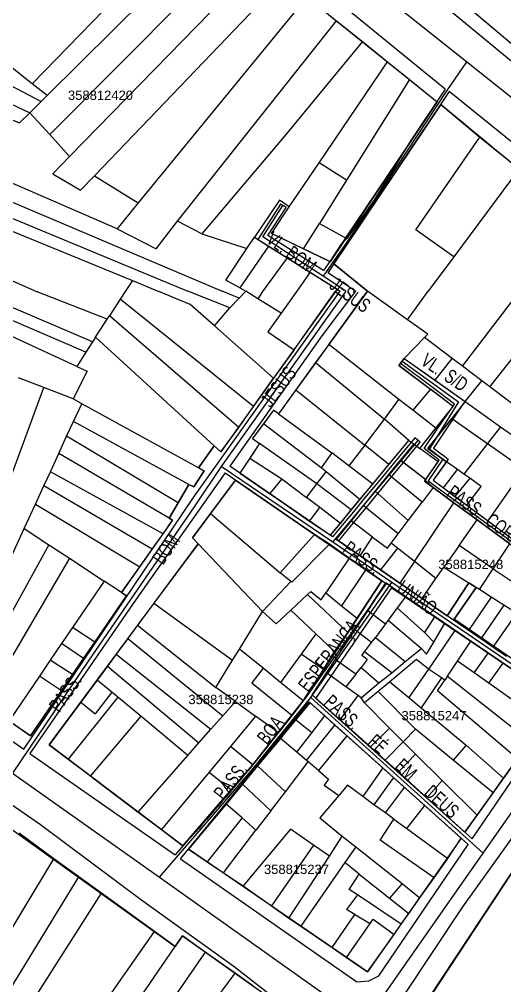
# Model space of a CAD drawing. Extents: x 201512 to 203323, y 4836571 to 4838029.
# Drawn here: x 201897.6 to 202002, y 4837444.5 to 4837652.4 of the extents above; entities that cross this region are included whole.
import ezdxf

# ---------------------------------------------------------------- set-up
doc = ezdxf.new("R2010")
doc.units = 0
doc.header["$LTSCALE"] = 1.5
doc.header["$MEASUREMENT"] = 0
for name, color, linetype in [('CD-MALHA-LOTES', 40, 'CONTINUOUS'), ('CD_TXT_QUADRA', 7, 'CONTINUOUS'), ('RU-QUADRAS', 6, 'CONTINUOUS'), ('SV-EIXO-RUA-N-PAV', 6, 'CONTINUOUS'), ('SV-EIXO-RUA-PAV', 20, 'CONTINUOUS'), ('SV-RUA-NAO-PAV-S-GUIA-C-GUIA', 7, 'CONTINUOUS'), ('SV-RUA-PAVIM-S-GUIA-C-GUIA', 7, 'CONTINUOUS'), ('SV-TXT-RUA-N-PAV-S-GUIA-C-GUIA', 7, 'CONTINUOUS'), ('SV-TXT-RUA-PAV-S-GUIA-C-GUIA', 7, 'CONTINUOUS')]:
    doc.layers.add(name, color=color, linetype=linetype)
doc.styles.add('ARIAL', font='arial.ttf')
doc.styles.add('MONOTXT', font='arial.ttf', dxfattribs={"height": 0.2})

msp = doc.modelspace()

# ---------------------------------------------------------------- linework, layer by layer
at = {"layer": 'CD-MALHA-LOTES', "linetype": 'Continuous'}
for p, q in [((201969.21, 4837676.15), (202025.58, 4837628.56)), ((201940.92, 4837673.02), (201903.63, 4837636.03)), ((201904.2, 4837627.64), (201945.12, 4837668.79)), ((201949.63, 4837665.16), (201908.47, 4837622.94)), ((201913.78, 4837618.74), (201954.49, 4837661.26)), ((201918.53, 4837657.22), (201900.44, 4837638.55)), ((201959.49, 4837657.23), (201923.23, 4837612.92)), ((201959.49, 4837657.23), (201965.84, 4837652.12)), ((201865.31, 4837654.12), (201902.34, 4837634.75)), ((201931.65, 4837609.01), (201965.84, 4837652.12)), ((201965.84, 4837652.12), (201971.42, 4837647.63)), ((201863.88, 4837649.26), (201899.89, 4837632.32)), ((201971.42, 4837647.63), (201954.66, 4837627.3)), ((201971.42, 4837647.63), (201976.81, 4837643.29)), ((201862.46, 4837644.71), (201897.69, 4837630.14)), ((201900.44, 4837638.55), (201891.45, 4837645.65)), ((201962.13, 4837621.57), (201976.81, 4837643.29)), ((201976.81, 4837643.29), (201981.56, 4837639.48)), ((201903.63, 4837636.03), (201900.44, 4837638.55)), ((201981.56, 4837639.48), (201967.99, 4837617.81)), ((201981.56, 4837639.48), (201987.48, 4837634.71)), ((201903.63, 4837636.03), (201902.34, 4837634.75)), ((201902.34, 4837634.75), (201899.89, 4837632.32)), ((201987.48, 4837634.71), (201967.79, 4837605.44)), ((201974.39, 4837613.43), (201988.27, 4837634.1)), ((201988.27, 4837634.1), (201996.69, 4837627.11)), ((201897.69, 4837630.14), (201899.89, 4837632.32)), ((201899.89, 4837632.32), (201904.2, 4837627.64)), ((201857.83, 4837629.41), (201941.24, 4837593.93)), ((201908.47, 4837622.94), (201904.2, 4837627.64)), ((201954.66, 4837627.3), (201936.86, 4837606.27)), ((201856.85, 4837625.97), (201933.85, 4837593.93)), ((201982.92, 4837607.15), (201996.69, 4837627.11)), ((201996.69, 4837627.11), (201997.06, 4837626.8)), ((201997.06, 4837626.8), (202005.12, 4837620.28)), ((201918.66, 4837607.33), (201883.31, 4837622.73)), ((201908.47, 4837622.94), (201904.82, 4837619.19)), ((201955.67, 4837612.06), (201962.13, 4837621.57)), ((201967.99, 4837617.81), (201962.13, 4837621.57)), ((201904.82, 4837619.19), (201910.82, 4837615.65)), ((202005.12, 4837620.28), (201991.05, 4837601.32)), ((201910.82, 4837615.65), (201913.78, 4837618.74)), ((201913.78, 4837618.74), (201923.23, 4837612.92)), ((201967.99, 4837617.81), (201962.18, 4837608.52)), ((201854.38, 4837614.68), (201901.46, 4837593.84)), ((201923.23, 4837612.92), (201918.66, 4837607.33)), ((201953.61, 4837613.56), (201948.19, 4837605.55)), ((201955.67, 4837612.06), (201953.61, 4837613.56)), ((201965.29, 4837599.85), (201974.39, 4837613.43)), ((201885.01, 4837611.38), (201921.95, 4837596.23)), ((201951.85, 4837606.36), (201955.67, 4837612.06)), ((201927.05, 4837603.06), (201931.65, 4837609.01)), ((201936.86, 4837606.27), (201931.65, 4837609.01)), ((201958.76, 4837603.05), (201962.18, 4837608.52)), ((201962.18, 4837608.52), (201967.79, 4837605.44)), ((201918.66, 4837607.33), (201927.05, 4837603.06)), ((201958.76, 4837603.05), (201951.85, 4837606.36)), ((201991.05, 4837601.32), (201982.92, 4837607.15)), ((201936.86, 4837606.27), (201946.56, 4837603.1)), ((201946.56, 4837603.1), (201948.19, 4837605.55)), ((201948.19, 4837605.55), (201951.24, 4837603.64)), ((201967.79, 4837605.44), (201964.51, 4837600.27)), ((201942.08, 4837596.35), (201946.56, 4837603.1)), ((201951.24, 4837603.64), (201945.06, 4837594.63)), ((201951.24, 4837603.64), (201955.21, 4837601.15)), ((201963.86, 4837600.61), (201958.76, 4837603.05)), ((201955.21, 4837601.15), (201949.97, 4837593.88)), ((201955.21, 4837601.15), (201960.19, 4837598.04)), ((201964.51, 4837600.27), (201963.86, 4837600.61)), ((201991.05, 4837601.32), (201985.56, 4837593.92)), ((201960.19, 4837598.04), (201957.31, 4837593.92)), ((201960.19, 4837598.04), (201966, 4837594.4)), ((201972.51, 4837593.97), (201965.29, 4837599.85)), ((201921.95, 4837596.23), (201920.43, 4837593.88)), ((201921.95, 4837596.23), (201927.67, 4837593.88)), ((201945.06, 4837594.63), (201942.08, 4837596.35)), ((201910.03, 4837577.76), (201874.93, 4837593.92)), ((201911.92, 4837580.84), (201881.61, 4837593.89)), ((201913.38, 4837583.08), (201887.9, 4837593.89)), ((201920.43, 4837593.88), (201919.31, 4837592.21)), ((201934.38, 4837591.1), (201927.67, 4837593.88)), ((201942.95, 4837590.39), (201933.85, 4837593.93)), ((201944.92, 4837592.44), (201941.24, 4837593.93)), ((201946.35, 4837593.92), (201944.92, 4837592.44)), ((201945.06, 4837594.63), (201946.35, 4837593.92)), ((201948.91, 4837592.33), (201946.35, 4837593.92)), ((201949.97, 4837593.88), (201948.91, 4837592.33)), ((201957.31, 4837593.92), (201953.98, 4837589.24)), ((201956.73, 4837581.33), (201965.67, 4837593.93)), ((201964.18, 4837582.45), (201972.51, 4837593.97)), ((201966, 4837594.4), (201965.67, 4837593.93)), ((201981.14, 4837587.79), (201972.51, 4837593.97)), ((201981.14, 4837587.79), (201985.56, 4837593.92)), ((201992.97, 4837577.78), (202005.29, 4837593.92)), ((201998.84, 4837573.36), (202015.11, 4837593.97)), ((201916.53, 4837587.89), (201901.46, 4837593.84)), ((201919.31, 4837592.21), (201917.03, 4837588.64)), ((201948.02, 4837569.14), (201919.31, 4837592.21)), ((201944.92, 4837592.44), (201942.95, 4837590.39)), ((201953.98, 4837589.24), (201948.91, 4837592.33)), ((201939.64, 4837586.47), (201934.38, 4837591.1)), ((201939.64, 4837586.47), (201942.95, 4837590.39)), ((201914.02, 4837584.05), (201916.53, 4837587.89)), ((201916.53, 4837587.89), (201917.03, 4837588.64)), ((201944.84, 4837564.61), (201917.03, 4837588.64)), ((201953.98, 4837589.24), (201951.1, 4837585.19)), ((201985.49, 4837584.68), (201981.14, 4837587.79)), ((201952.33, 4837575.26), (201939.64, 4837586.47)), ((201914.02, 4837584.05), (201913.38, 4837583.08)), ((201914.02, 4837584.05), (201939.53, 4837560.66)), ((201951.1, 4837585.19), (201956.73, 4837581.33)), ((201984.78, 4837583.96), (201980.39, 4837579.49)), ((201985.49, 4837584.68), (201984.78, 4837583.96)), ((201990.73, 4837579.47), (201984.78, 4837583.96)), ((201913.38, 4837583.08), (201911.92, 4837580.84)), ((201964.18, 4837582.45), (201961.37, 4837578.6)), ((201979.29, 4837570.62), (201964.18, 4837582.45)), ((201911.92, 4837580.84), (201910.03, 4837577.76)), ((201956.73, 4837581.33), (201952.33, 4837575.26)), ((201980.39, 4837579.49), (201979.28, 4837577.97)), ((201980.39, 4837579.49), (201987.04, 4837574.78)), ((201987.04, 4837574.78), (201990.73, 4837579.47)), ((201992.97, 4837577.78), (201990.73, 4837579.47)), ((201910.03, 4837577.76), (201912.24, 4837576.74)), ((201961.37, 4837578.6), (201957.12, 4837572.73)), ((201961.37, 4837578.6), (201976.18, 4837566.39)), ((201979.28, 4837577.97), (201986.05, 4837572.83)), ((201997.13, 4837574.65), (201992.97, 4837577.78)), ((201902.92, 4837573.21), (201897.45, 4837575.33)), ((201912.24, 4837576.74), (201909.23, 4837570.77)), ((201948.02, 4837569.14), (201952.33, 4837575.26)), ((201880.45, 4837512.26), (201902.92, 4837573.21)), ((201909.23, 4837570.77), (201902.92, 4837573.21)), ((201987.04, 4837574.78), (201993.5, 4837570.2)), ((201993.5, 4837570.2), (201997.13, 4837574.65)), ((201998.84, 4837573.36), (201997.13, 4837574.65)), ((202006.68, 4837567.44), (201998.84, 4837573.36)), ((201957.12, 4837572.73), (201953.41, 4837567.56)), ((201957.12, 4837572.73), (201971.92, 4837560.85)), ((201986.05, 4837572.83), (201982.24, 4837568.34)), ((201990.93, 4837569.11), (201986.05, 4837572.83)), ((201911.06, 4837569.73), (201909.23, 4837570.77)), ((201909.27, 4837565.91), (201911.06, 4837569.73)), ((201936.15, 4837555.96), (201911.06, 4837569.73)), ((201944.84, 4837564.61), (201948.02, 4837569.14)), ((201976.18, 4837566.39), (201979.29, 4837570.62)), ((201982.24, 4837568.34), (201979.29, 4837570.62)), ((201987.2, 4837564.47), (201990.93, 4837569.11)), ((201993.5, 4837570.2), (201990.68, 4837566.57)), ((201993.5, 4837570.2), (202001.15, 4837564.78)), ((201952.31, 4837568.37), (201950.14, 4837565.42)), ((201953.41, 4837567.56), (201952.31, 4837568.37)), ((201953.41, 4837567.56), (201964.84, 4837559.13)), ((201987.2, 4837564.47), (201982.24, 4837568.34)), ((201907.8, 4837562.77), (201909.27, 4837565.91)), ((201934.11, 4837552.38), (201909.27, 4837565.91)), ((201950.14, 4837565.42), (201947.8, 4837562.23)), ((201962.57, 4837555.95), (201950.14, 4837565.42)), ((201971.92, 4837560.85), (201976.18, 4837566.39)), ((201981.43, 4837561.83), (201976.18, 4837566.39)), ((201985.5, 4837560.09), (201990.68, 4837566.57)), ((201990.68, 4837566.57), (201998.32, 4837561.18)), ((202001.15, 4837564.78), (201998.32, 4837561.18)), ((202001.15, 4837564.78), (202006.59, 4837560.93)), ((201906.15, 4837559.05), (201907.8, 4837562.77)), ((201931.81, 4837548.42), (201907.8, 4837562.77)), ((201940.95, 4837559.36), (201944.84, 4837564.61)), ((201983.77, 4837560.12), (201987.2, 4837564.47)), ((201936.15, 4837555.96), (201939.53, 4837560.66)), ((201939.53, 4837560.66), (201940.95, 4837559.36)), ((201949.33, 4837561.15), (201947.22, 4837558)), ((201947.8, 4837562.23), (201949.33, 4837561.15)), ((201961.65, 4837552.47), (201949.33, 4837561.15)), ((201971.92, 4837560.85), (201968.47, 4837556.38)), ((201977.13, 4837556.69), (201971.92, 4837560.85)), ((201977.13, 4837556.69), (201981.43, 4837561.83)), ((201982.46, 4837561.08), (201979.6, 4837557.64)), ((201981.43, 4837561.83), (201982.46, 4837561.08)), ((201982.46, 4837561.08), (201983.77, 4837560.12)), ((201998.32, 4837561.18), (201993.22, 4837554.61)), ((201998.32, 4837561.18), (202004.57, 4837556.79)), ((201904.34, 4837555.11), (201906.15, 4837559.05)), ((201929.9, 4837545.09), (201906.15, 4837559.05)), ((201964.84, 4837559.13), (201962.57, 4837555.95)), ((201968.47, 4837556.38), (201964.84, 4837559.13)), ((201987.7, 4837557.24), (201983.77, 4837560.12)), ((201989.48, 4837557.26), (201985.5, 4837560.09)), ((201947.22, 4837558), (201945.07, 4837554.8)), ((201947.22, 4837558), (201954.1, 4837553.57)), ((201973.67, 4837552.44), (201977.13, 4837556.69)), ((201979.6, 4837557.64), (201977.04, 4837554.48)), ((201979.6, 4837557.64), (201985.03, 4837553.45)), ((201985.03, 4837553.45), (201987.7, 4837557.24)), ((201989.48, 4837557.26), (201986.61, 4837553.26)), ((201991.87, 4837555.57), (201989.48, 4837557.26)), ((201902.94, 4837552.07), (201904.34, 4837555.11)), ((201928.57, 4837541.75), (201904.34, 4837555.11)), ((201935.14, 4837551.82), (201937.39, 4837555.27)), ((201937.39, 4837555.27), (201936.15, 4837555.96)), ((201945.07, 4837554.8), (201951.49, 4837550.38)), ((201961.65, 4837552.47), (201963.6, 4837555.08)), ((201963.6, 4837555.08), (201962.57, 4837555.95)), ((201970.84, 4837549.12), (201963.6, 4837555.08)), ((201973.67, 4837552.44), (201968.47, 4837556.38)), ((201977.04, 4837554.48), (201974.16, 4837550.93)), ((201984.25, 4837548.55), (201977.04, 4837554.48)), ((201988.85, 4837551.6), (201991.87, 4837555.57)), ((201993.22, 4837554.61), (201991.87, 4837555.57)), ((201994.52, 4837553.69), (201993.22, 4837554.61)), ((201931.81, 4837548.42), (201934.11, 4837552.38)), ((201934.11, 4837552.38), (201935.14, 4837551.82)), ((201944.13, 4837553.31), (201938.76, 4837546.09)), ((201961.12, 4837541.62), (201944.13, 4837553.31)), ((201954.1, 4837553.57), (201951.49, 4837550.38)), ((201954.1, 4837553.57), (201959.41, 4837549.56)), ((201959.41, 4837549.56), (201961.65, 4837552.47)), ((201969.03, 4837546.87), (201961.65, 4837552.47)), ((201970.84, 4837549.12), (201973.67, 4837552.44)), ((201984.77, 4837553.07), (201985.03, 4837553.45)), ((201986.62, 4837551.71), (201984.77, 4837553.07)), ((201986.61, 4837553.26), (201988.85, 4837551.6)), ((201994.52, 4837553.69), (201991.29, 4837549.8)), ((201996.99, 4837551.94), (201994.52, 4837553.69)), ((202004.95, 4837553.84), (201998.43, 4837544.52)), ((201901.13, 4837548.13), (201902.94, 4837552.07)), ((201926.24, 4837538.45), (201902.94, 4837552.07)), ((201951.49, 4837550.38), (201960.07, 4837544.48)), ((201974.16, 4837550.93), (201971.62, 4837547.8)), ((201981.27, 4837544.59), (201974.16, 4837550.93)), ((201986.62, 4837551.71), (201984.25, 4837548.55)), ((201991.12, 4837548.42), (201986.62, 4837551.71)), ((201988.85, 4837551.6), (201991.29, 4837549.8)), ((201993.86, 4837547.9), (201996.99, 4837551.94)), ((201929.9, 4837545.09), (201931.81, 4837548.42)), ((201962.25, 4837547.4), (201959.41, 4837549.56)), ((201969.03, 4837546.87), (201970.84, 4837549.12)), ((201981.27, 4837544.59), (201984.25, 4837548.55)), ((201982.63, 4837535.76), (201991.12, 4837548.42)), ((201996.07, 4837544.78), (201991.12, 4837548.42)), ((201991.29, 4837549.8), (201993.86, 4837547.9)), ((201898.72, 4837542.88), (201901.13, 4837548.13)), ((201901.13, 4837548.13), (201923.56, 4837534.65)), ((201938.76, 4837546.09), (201934.88, 4837540.87)), ((201938.76, 4837546.09), (201953.77, 4837533.33)), ((201960.07, 4837544.48), (201962.25, 4837547.4)), ((201966.71, 4837543.96), (201962.25, 4837547.4)), ((201966.71, 4837543.96), (201969.03, 4837546.87)), ((201971.62, 4837547.8), (201968.98, 4837544.54)), ((201979.14, 4837541.75), (201971.62, 4837547.8)), ((201993.86, 4837547.9), (201996.15, 4837546.2)), ((201996.15, 4837546.2), (201998.43, 4837544.52)), ((201928.57, 4837541.75), (201930.59, 4837544.65)), ((201930.59, 4837544.65), (201929.9, 4837545.09)), ((201960.07, 4837544.48), (201964.57, 4837541.44)), ((201968.98, 4837544.54), (201965.79, 4837540.61)), ((201973.6, 4837541.05), (201968.98, 4837544.54)), ((201979.14, 4837541.75), (201981.27, 4837544.59)), ((201992.2, 4837539.23), (201996.07, 4837544.78)), ((202003.11, 4837539.62), (201996.07, 4837544.78)), ((201998.43, 4837544.52), (202002.38, 4837541.6)), ((201884.12, 4837511.14), (201898.72, 4837542.88)), ((201898.72, 4837542.88), (201904.01, 4837539.4)), ((201964.57, 4837541.44), (201966.71, 4837543.96)), ((201926.24, 4837538.45), (201928.57, 4837541.75)), ((201934.88, 4837540.87), (201936.07, 4837539.62)), ((201953.77, 4837533.33), (201961.12, 4837541.62)), ((201964.37, 4837539.51), (201961.12, 4837541.62)), ((201965.79, 4837540.61), (201970.92, 4837537.01)), ((201970.92, 4837537.01), (201973.6, 4837541.05)), ((201973.6, 4837541.05), (201976.81, 4837538.64)), ((201977.62, 4837539.72), (201979.14, 4837541.75)), ((201904.01, 4837539.4), (201886.47, 4837507.65)), ((201904.01, 4837539.4), (201908.45, 4837536.47)), ((201923.56, 4837534.65), (201926.24, 4837538.45)), ((201936.07, 4837539.62), (201926.6, 4837526.83)), ((201936.07, 4837539.62), (201949.94, 4837525.02)), ((201956.26, 4837531.31), (201964.37, 4837539.51)), ((201968.58, 4837536.49), (201964.37, 4837539.51)), ((201978.95, 4837538.66), (201975.31, 4837534)), ((201976.81, 4837538.64), (201977.62, 4837539.72)), ((201978.95, 4837538.66), (201977.62, 4837539.72)), ((201982.63, 4837535.76), (201978.95, 4837538.66)), ((201992.2, 4837539.23), (201988.93, 4837534.54)), ((201999.53, 4837534.21), (201992.2, 4837539.23)), ((201999.53, 4837534.21), (202003.11, 4837539.62)), ((201908.45, 4837536.47), (201890.08, 4837505.17)), ((201908.45, 4837536.47), (201915.87, 4837531.59)), ((201968.58, 4837536.49), (201963.56, 4837529.04)), ((201972.13, 4837534.04), (201968.58, 4837536.49)), ((201970.92, 4837537.01), (201975.31, 4837534)), ((201982.63, 4837535.76), (201979.5, 4837531.11)), ((201987.24, 4837532.12), (201982.63, 4837535.76)), ((201919.64, 4837529.11), (201923.56, 4837534.65)), ((201972.13, 4837534.04), (201966.93, 4837526.23)), ((201975.58, 4837531.64), (201972.13, 4837534.04)), ((201975.31, 4837534), (201979.5, 4837531.11)), ((201987.24, 4837532.12), (201988.93, 4837534.54)), ((201988.93, 4837534.54), (201994.3, 4837531.17)), ((201996.57, 4837529.75), (201999.53, 4837534.21)), ((201999.53, 4837534.21), (202004.09, 4837531.22)), ((201915.87, 4837531.59), (201909.07, 4837521.58)), ((201919.43, 4837529.25), (201915.87, 4837531.59)), ((201956.05, 4837531.48), (201953.77, 4837533.33)), ((201970.28, 4837523.57), (201975.58, 4837531.64)), ((201984.25, 4837527.84), (201987.24, 4837532.12)), ((201956.05, 4837531.48), (201949.94, 4837525.02)), ((201956.26, 4837531.31), (201956.05, 4837531.48)), ((201976.45, 4837531.19), (201972.56, 4837525.27)), ((201980.68, 4837528.16), (201976.45, 4837531.19)), ((201979.5, 4837531.11), (201984.25, 4837527.84)), ((201989.67, 4837524.11), (201994.3, 4837531.17)), ((201995.86, 4837530.19), (201991.14, 4837523.37)), ((201994.3, 4837531.17), (201995.86, 4837530.19)), ((201996.57, 4837529.75), (201995.86, 4837530.19)), ((201999.12, 4837528.13), (201996.57, 4837529.75)), ((201913.85, 4837518.41), (201920.69, 4837528.41)), ((201919.64, 4837529.11), (201919.43, 4837529.25)), ((201920.69, 4837528.41), (201919.64, 4837529.11)), ((201959.64, 4837528.66), (201956, 4837525.28)), ((201959.64, 4837528.66), (201960.34, 4837529.32)), ((201968.26, 4837520.49), (201959.64, 4837528.66)), ((201960.34, 4837529.32), (201962.57, 4837527.56)), ((201962.57, 4837527.56), (201963.56, 4837529.04)), ((201963.56, 4837529.04), (201966.93, 4837526.23)), ((201980.68, 4837528.16), (201978.93, 4837525.8)), ((201986.92, 4837523.89), (201980.68, 4837528.16)), ((201984.25, 4837527.84), (201989.67, 4837524.11)), ((201999.12, 4837528.13), (201994.35, 4837521.17)), ((202001.86, 4837526.41), (201999.12, 4837528.13)), ((201926.6, 4837526.83), (201923.07, 4837522.06)), ((201926.6, 4837526.83), (201943.51, 4837514.55)), ((201952.86, 4837522.4), (201956, 4837525.28)), ((201956, 4837525.28), (201961.4, 4837520.23)), ((201966.93, 4837526.23), (201970.28, 4837523.57)), ((201972.56, 4837525.27), (201969.82, 4837521.1)), ((201972.56, 4837525.27), (201976.41, 4837522.41)), ((201978.93, 4837525.8), (201976.97, 4837523.16)), ((201978.93, 4837525.8), (201984.77, 4837520.51)), ((202001.86, 4837526.41), (201997, 4837519.35)), ((202004.58, 4837524.69), (202001.86, 4837526.41)), ((201944.96, 4837516.92), (201949.94, 4837525.02)), ((201949.94, 4837525.02), (201952.86, 4837522.4)), ((201968.26, 4837520.49), (201970.28, 4837523.57)), ((201986.92, 4837523.89), (201984.77, 4837520.51)), ((201989.09, 4837522.36), (201986.92, 4837523.89)), ((201991.14, 4837523.37), (201994.35, 4837521.17)), ((202004.58, 4837524.69), (201999.64, 4837517.55)), ((201909.07, 4837521.58), (201906.71, 4837518.12)), ((201913.85, 4837518.41), (201909.07, 4837521.58)), ((201923.07, 4837522.06), (201920.96, 4837519.2)), ((201923.07, 4837522.06), (201939.9, 4837508.68)), ((201976.41, 4837522.41), (201974.22, 4837519.46)), ((201976.97, 4837523.16), (201976.41, 4837522.41)), ((201976.97, 4837523.16), (201984.15, 4837517.09)), ((201986.75, 4837518.42), (201989.09, 4837522.36)), ((201994.35, 4837521.17), (201997, 4837519.35)), ((201920.96, 4837519.2), (201918.49, 4837515.87)), ((201920.96, 4837519.2), (201941.43, 4837502.6)), ((201961.4, 4837520.23), (201958.27, 4837515.83)), ((201965.45, 4837516.43), (201961.4, 4837520.23)), ((201965.45, 4837516.43), (201968.26, 4837520.49)), ((201969.82, 4837521.1), (201965.6, 4837514.67)), ((201973.41, 4837518.37), (201969.82, 4837521.1)), ((201973.41, 4837518.37), (201974.22, 4837519.46)), ((201974.22, 4837519.46), (201980.64, 4837514.25)), ((201984.77, 4837520.51), (201986.75, 4837518.42)), ((201991.31, 4837520.92), (201985.62, 4837512.64)), ((201994.71, 4837518.61), (201991.31, 4837520.92)), ((201997, 4837519.35), (201999.64, 4837517.55)), ((201906.71, 4837518.12), (201904.27, 4837514.53)), ((201911.45, 4837514.91), (201906.71, 4837518.12)), ((201911.45, 4837514.91), (201913.85, 4837518.41)), ((201971.89, 4837516.33), (201973.41, 4837518.37)), ((201980.64, 4837514.25), (201984.15, 4837517.09)), ((201984.15, 4837517.09), (201985.22, 4837515.82)), ((201985.22, 4837515.82), (201986.75, 4837518.42)), ((201991.88, 4837514.37), (201994.71, 4837518.61)), ((201998.48, 4837516.07), (201994.71, 4837518.61)), ((201999.64, 4837517.55), (202002.17, 4837515.84)), ((201909.08, 4837511.45), (201911.45, 4837514.91)), ((201918.49, 4837515.87), (201916.6, 4837513.3)), ((201918.49, 4837515.87), (201938.85, 4837499.68)), ((201943.51, 4837514.55), (201944.96, 4837516.92)), ((201950.07, 4837512.83), (201944.96, 4837516.92)), ((201958.27, 4837515.83), (201953.83, 4837509.74)), ((201963.05, 4837512.54), (201958.27, 4837515.83)), ((201963.05, 4837512.54), (201965.45, 4837516.43)), ((201971.33, 4837515.57), (201971.89, 4837516.33)), ((201972.45, 4837514.7), (201971.33, 4837515.57)), ((201977.72, 4837511.83), (201971.89, 4837516.33)), ((201995.46, 4837511.82), (201998.48, 4837516.07)), ((202001.67, 4837513.91), (201998.48, 4837516.07)), ((201904.27, 4837514.53), (201901.96, 4837511.13)), ((201909.08, 4837511.45), (201904.27, 4837514.53)), ((201916.6, 4837513.3), (201914.37, 4837510.28)), ((201916.6, 4837513.3), (201936.28, 4837496.76)), ((201939.9, 4837508.68), (201943.51, 4837514.55)), ((201950.07, 4837512.83), (201947.62, 4837509.66)), ((201953.83, 4837509.74), (201950.07, 4837512.83)), ((201965.6, 4837514.67), (201963.72, 4837511.81)), ((201969.99, 4837511.55), (201965.6, 4837514.67)), ((201969.99, 4837511.55), (201971.13, 4837513.01)), ((201972.45, 4837514.7), (201971.13, 4837513.01)), ((201971.13, 4837513.01), (201974.99, 4837509.68)), ((201983.05, 4837514.71), (201977.31, 4837509.92)), ((201977.72, 4837511.83), (201980.64, 4837514.25)), ((201985.62, 4837512.64), (201983.05, 4837514.71)), ((201989.71, 4837511.1), (201991.88, 4837514.37)), ((201995.46, 4837511.82), (201991.88, 4837514.37)), ((201998.59, 4837509.59), (202001.67, 4837513.91)), ((202013.68, 4837505.78), (202001.67, 4837513.91)), ((201901.96, 4837511.13), (201895.43, 4837501.52)), ((201906.7, 4837507.97), (201901.96, 4837511.13)), ((201906.7, 4837507.97), (201909.08, 4837511.45)), ((201958.69, 4837505.84), (201963.05, 4837512.54)), ((201963.72, 4837511.81), (201960.62, 4837507.08)), ((201967.85, 4837508.82), (201963.72, 4837511.81)), ((201969.99, 4837511.55), (201967.85, 4837508.82)), ((201974.99, 4837509.68), (201977.72, 4837511.83)), ((201985.62, 4837512.64), (201981.38, 4837506.54)), ((201988.4, 4837510.75), (201984.05, 4837504.32)), ((201988.4, 4837510.75), (201985.62, 4837512.64)), ((201989.14, 4837510.25), (201988.4, 4837510.75)), ((201989.71, 4837511.1), (201989.14, 4837510.25)), ((201989.71, 4837511.1), (202007.44, 4837497.06)), ((201998.59, 4837509.59), (201995.46, 4837511.82)), ((201914.37, 4837510.28), (201910.84, 4837505.5)), ((201917.52, 4837507.67), (201914.37, 4837510.28)), ((201944.15, 4837505.65), (201939.9, 4837508.68)), ((201947.62, 4837509.66), (201956.23, 4837502.7)), ((201958.69, 4837505.84), (201953.83, 4837509.74)), ((201970.49, 4837506.92), (201967.85, 4837508.82)), ((201971.14, 4837506.44), (201974.99, 4837509.68)), ((201977.31, 4837509.92), (201974.79, 4837507.83)), ((201977.31, 4837509.92), (201981.38, 4837506.54)), ((201987.6, 4837507.93), (201989.14, 4837510.25)), ((202010.39, 4837501.18), (201998.59, 4837509.59)), ((201900.08, 4837498.3), (201906.7, 4837507.97)), ((201918.8, 4837506.61), (201908.12, 4837493.27)), ((201917.52, 4837507.67), (201913.95, 4837502.98)), ((201918.8, 4837506.61), (201917.52, 4837507.67)), ((201923.77, 4837502.48), (201918.8, 4837506.61)), ((201960.62, 4837507.08), (201966.66, 4837501.69)), ((201966.66, 4837501.69), (201970.49, 4837506.92)), ((201971.14, 4837506.44), (201970.49, 4837506.92)), ((201974.79, 4837507.83), (201971.84, 4837505.36)), ((201974.79, 4837507.83), (201982.86, 4837499.71)), ((202004.8, 4837493.33), (201987.6, 4837507.93)), ((201910.84, 4837505.5), (201904.05, 4837496.31)), ((201910.84, 4837505.5), (201913.95, 4837502.98)), ((201941.43, 4837502.6), (201944.15, 4837505.65)), ((201944.15, 4837505.65), (201948.47, 4837502.54)), ((201956.23, 4837502.7), (201958.69, 4837505.84)), ((201959.97, 4837505.58), (201957, 4837501.77)), ((201963.35, 4837502.57), (201959.97, 4837505.58)), ((201971.84, 4837505.36), (201971.14, 4837506.44)), ((201971.84, 4837505.36), (201977.25, 4837499.91)), ((201981.38, 4837506.54), (201984.05, 4837504.32)), ((201923.77, 4837502.48), (201912.96, 4837489.66)), ((201933.91, 4837494.06), (201923.77, 4837502.48)), ((201938.85, 4837499.68), (201941.43, 4837502.6)), ((201948.47, 4837502.54), (201943.04, 4837496)), ((201953.28, 4837498.96), (201948.47, 4837502.54)), ((201953.28, 4837498.96), (201956.23, 4837502.7)), ((201960.52, 4837498.9), (201963.35, 4837502.57)), ((201965.51, 4837500.59), (201963.35, 4837502.57)), ((201984.05, 4837504.32), (201993.74, 4837496.26)), ((201895.43, 4837501.52), (201900.08, 4837498.3)), ((201957, 4837501.77), (201953.81, 4837497.72)), ((201960.52, 4837498.9), (201957, 4837501.77)), ((201959.39, 4837493), (201965.51, 4837500.59)), ((201968.11, 4837498.28), (201965.51, 4837500.59)), ((201966.66, 4837501.69), (201973.18, 4837495.89)), ((201936.28, 4837496.76), (201938.85, 4837499.68)), ((201947.85, 4837492.07), (201953.28, 4837498.96)), ((201957.32, 4837494.76), (201960.52, 4837498.9)), ((201968.11, 4837498.28), (201961.96, 4837490.84)), ((201975.83, 4837491.37), (201968.11, 4837498.28)), ((201973.18, 4837495.89), (201977.25, 4837499.91)), ((201977.25, 4837499.91), (201980.18, 4837496.97)), ((201982.86, 4837499.71), (201980.18, 4837496.97)), ((201990.92, 4837493.06), (201982.86, 4837499.71)), ((201904.05, 4837496.31), (201908.12, 4837493.27)), ((201933.91, 4837494.06), (201936.28, 4837496.76)), ((201953.81, 4837497.72), (201948.9, 4837491.79)), ((201957.32, 4837494.76), (201953.81, 4837497.72)), ((201976.34, 4837493.04), (201980.18, 4837496.97)), ((201982.86, 4837494.31), (201980.18, 4837496.97)), ((201993.74, 4837496.26), (201990.92, 4837493.06)), ((202001.79, 4837489.17), (201993.74, 4837496.26)), ((201943.04, 4837496), (201938.48, 4837490.49)), ((201947.85, 4837492.07), (201943.04, 4837496)), ((201959.39, 4837493), (201957.32, 4837494.76)), ((201973.18, 4837495.89), (201976.34, 4837493.04)), ((201979.15, 4837490.5), (201982.86, 4837494.31)), ((201988.55, 4837488.68), (201982.86, 4837494.31)), ((201908.12, 4837493.27), (201912.96, 4837489.66)), ((201923.18, 4837481.88), (201933.91, 4837494.06)), ((201943.21, 4837486.64), (201947.85, 4837492.07)), ((201954.86, 4837486.24), (201959.75, 4837492.65)), ((201959.75, 4837492.65), (201959.39, 4837493)), ((201961.96, 4837490.84), (201959.75, 4837492.65)), ((201976.34, 4837493.04), (201979.15, 4837490.5)), ((201999.51, 4837485.99), (201990.92, 4837493.06)), ((202001.79, 4837489.17), (202004.8, 4837493.33)), ((201938.48, 4837490.49), (201928.23, 4837478.13)), ((201938.48, 4837490.49), (201943.21, 4837486.64)), ((201948.9, 4837491.79), (201945.65, 4837487.88)), ((201954.86, 4837486.24), (201948.9, 4837491.79)), ((201961.96, 4837490.84), (201964.13, 4837488.95)), ((201975.83, 4837491.37), (201971.51, 4837485.19)), ((201978.12, 4837489.31), (201975.83, 4837491.37)), ((201979.15, 4837490.5), (201985.27, 4837484.97)), ((201912.96, 4837489.66), (201913.74, 4837489)), ((201913.74, 4837489), (201923.18, 4837481.88)), ((201945.65, 4837487.88), (201942.11, 4837483.61)), ((201945.65, 4837487.88), (201951.72, 4837482.13)), ((201964.13, 4837488.95), (201963.19, 4837487.68)), ((201978.12, 4837489.31), (201973.91, 4837483.45)), ((201980.51, 4837487.16), (201978.12, 4837489.31)), ((201985.27, 4837484.97), (201988.55, 4837488.68)), ((201996.09, 4837481.22), (201988.55, 4837488.68)), ((201999.51, 4837485.99), (202001.79, 4837489.17)), ((201932.84, 4837474.59), (201943.21, 4837486.64)), ((201951.72, 4837482.13), (201954.86, 4837486.24)), ((201963.19, 4837487.68), (201966.37, 4837485.47)), ((201968.21, 4837487.65), (201966.37, 4837485.47)), ((201971.51, 4837485.19), (201968.21, 4837487.65)), ((201976.36, 4837481.68), (201980.51, 4837487.16)), ((201984.82, 4837483.29), (201980.51, 4837487.16)), ((201996.09, 4837481.22), (201999.51, 4837485.99)), ((201966.37, 4837485.47), (201962.28, 4837480.62)), ((201973.91, 4837483.45), (201971.51, 4837485.19)), ((201985.27, 4837484.97), (201993.47, 4837477.56)), ((201923.18, 4837481.88), (201928.23, 4837478.13)), ((201942.11, 4837483.61), (201934.05, 4837473.89)), ((201945.54, 4837480.64), (201942.11, 4837483.61)), ((201951.72, 4837482.13), (201948.54, 4837477.96)), ((201976.36, 4837481.68), (201973.91, 4837483.45)), ((201978.15, 4837480.38), (201976.36, 4837481.68)), ((201980.98, 4837478.33), (201984.82, 4837483.29)), ((201992.65, 4837476.26), (201984.82, 4837483.29)), ((201945.54, 4837480.64), (201938.04, 4837471.16)), ((201948.54, 4837477.96), (201945.54, 4837480.64)), ((201962.28, 4837480.62), (201967.09, 4837476.66)), ((201975.26, 4837475.85), (201978.15, 4837480.38)), ((201978.15, 4837480.38), (201980.98, 4837478.33)), ((201993.47, 4837477.56), (201996.09, 4837481.22)), ((201928.23, 4837478.13), (201932.84, 4837474.59)), ((201941.55, 4837468.82), (201948.54, 4837477.96)), ((201955.99, 4837478.21), (201945.75, 4837466.02)), ((201960.89, 4837474.78), (201955.99, 4837478.21)), ((201980.98, 4837478.33), (201989.82, 4837471.92)), ((201905.04, 4837471.85), (201897.61, 4837477.31)), ((201964.32, 4837472.42), (201967.09, 4837476.66)), ((201967.09, 4837476.66), (201970, 4837474.43)), ((201986.87, 4837467.74), (201975.26, 4837475.85)), ((201989.82, 4837471.92), (201992.65, 4837476.26)), ((201934.05, 4837473.89), (201938.04, 4837471.16)), ((201960.89, 4837474.78), (201951.89, 4837461.67)), ((201964.32, 4837472.42), (201960.89, 4837474.78)), ((201970, 4837474.43), (201967.63, 4837471)), ((201970, 4837474.43), (201979.99, 4837466.48)), ((201887.74, 4837443.06), (201905.04, 4837471.85)), ((201910.46, 4837467.94), (201905.04, 4837471.85)), ((201955.63, 4837459.08), (201964.32, 4837472.42)), ((202005.3, 4837471.44), (201982.92, 4837437.58)), ((201986.87, 4837467.74), (201989.82, 4837471.92)), ((201938.04, 4837471.16), (201941.55, 4837468.82)), ((201967.63, 4837471), (201958.2, 4837457.34)), ((201970.75, 4837468.52), (201967.63, 4837471)), ((201888.36, 4837431.96), (201910.46, 4837467.94)), ((201915.29, 4837464.42), (201910.46, 4837467.94)), ((201941.55, 4837468.82), (201945.75, 4837466.02)), ((201968.61, 4837465.21), (201970.75, 4837468.52)), ((201970.75, 4837468.52), (201977.28, 4837463.33)), ((201983.8, 4837463.44), (201986.87, 4837467.74)), ((201945.75, 4837466.02), (201951.89, 4837461.67)), ((201970.34, 4837464.05), (201968.61, 4837465.21)), ((201979.99, 4837466.48), (201977.28, 4837463.33)), ((201979.99, 4837466.48), (201983.8, 4837463.44)), ((201892.56, 4837428.74), (201915.29, 4837464.42)), ((201926.74, 4837456.19), (201915.29, 4837464.42)), ((201970.34, 4837464.05), (201967.99, 4837460.89)), ((201979.79, 4837457.75), (201970.34, 4837464.05)), ((201977.28, 4837463.33), (201981.39, 4837460.06)), ((201981.39, 4837460.06), (201983.8, 4837463.44)), ((201951.89, 4837461.67), (201955.63, 4837459.08)), ((201969.8, 4837459.83), (201967.99, 4837460.89)), ((201955.63, 4837459.08), (201958.2, 4837457.34)), ((201964.91, 4837452.75), (201969.8, 4837459.83)), ((201969.8, 4837459.83), (201973.09, 4837457.91)), ((201973.09, 4837457.91), (201973.72, 4837458.85)), ((201973.72, 4837458.85), (201978.22, 4837455.57)), ((201979.79, 4837457.75), (201981.39, 4837460.06)), ((201958.2, 4837457.34), (201964.91, 4837452.75)), ((201968.02, 4837450.61), (201973.09, 4837457.91)), ((201978.22, 4837455.57), (201979.79, 4837457.75)), ((201902.21, 4837421.18), (201926.74, 4837456.19)), ((201931.19, 4837452.94), (201926.74, 4837456.19)), ((201932.75, 4837455.22), (201931.19, 4837452.94)), ((201937.63, 4837451.75), (201932.75, 4837455.22)), ((201972.54, 4837447.53), (201978.22, 4837455.57)), ((201906.79, 4837417.53), (201931.19, 4837452.94)), ((201964.91, 4837452.75), (201968.02, 4837450.61)), ((201937.63, 4837451.75), (201911.47, 4837413.86)), ((201944.05, 4837447.22), (201937.63, 4837451.75)), ((201968.02, 4837450.61), (201972.54, 4837447.53)), ((201929.48, 4837427.57), (201944.05, 4837447.22)), ((201947.85, 4837444.5), (201944.05, 4837447.22))]:
    msp.add_line(p, q, dxfattribs=at)
at = {"layer": 'RU-QUADRAS', "color": 6, "linetype": 'Continuous'}
msp.add_lwpolyline([(202121.47, 4837554.7, 0.0099454584), (202025.58, 4837628.56), (201952.41, 4837690.22), (201952.83, 4837690.72), (201949.75, 4837693.42), (201961.77, 4837707.32), (201964.82, 4837704.66), (201984.76, 4837727.88), (201995.76, 4837718.75), (201997.47, 4837720.82), (201960.41, 4837750.41), (201959.08, 4837748.88), (201983.18, 4837729.1), (201967.34, 4837711.44), (201965.29, 4837713.45), (201948.42, 4837694.6), (201944.62, 4837697.98), (201944.17, 4837697.47), (201939.84, 4837701.75), (201938.71, 4837700.45), (201890.63, 4837741.58, -0.0258648184), (201911.61, 4837814.14)], format="xyb", dxfattribs=at)
for points in [[(201945.12, 4837668.79), (201987.48, 4837634.71), (201964.51, 4837600.27), (201951.85, 4837606.36), (201955.67, 4837612.06), (201953.61, 4837613.56), (201948.19, 4837605.55), (201966, 4837594.4), (201940.95, 4837559.36), (201939.53, 4837560.66), (201936.15, 4837555.96), (201937.39, 4837555.27), (201935.14, 4837551.82), (201934.11, 4837552.38), (201929.9, 4837545.09), (201930.59, 4837544.65), (201919.65, 4837529.12), (201920.67, 4837528.38), (201900.08, 4837498.3), (201883.44, 4837509.65)], [(201863.69, 4837442.82), (201841.66, 4837454.39), (201806.36, 4837469.25), (201824.43, 4837519), (201828.88, 4837526.05), (201851.57, 4837512.41), (201850.23, 4837510.13), (201862.25, 4837502.99), (201860.91, 4837500.26), (201869.81, 4837495.65), (201870.56, 4837497.26), (201883.35, 4837488.77), (201883.88, 4837489.91), (201887.99, 4837486.97), (201887.01, 4837484.61), (201931.19, 4837452.94), (201932.75, 4837455.22), (201963.13, 4837433.65)], [(201982.92, 4837437.58), (202005.3, 4837471.44)]]:
    msp.add_lwpolyline(points, dxfattribs=at)
at = {"layer": 'RU-QUADRAS'}
msp.add_lwpolyline([(202062.66, 4837574.1, -0.0071318947), (201988.27, 4837634.1), (201965.29, 4837599.85), (201972.49, 4837593.94), (201953.41, 4837567.56), (201952.31, 4837568.37), (201947.8, 4837562.23), (201949.32, 4837561.15), (201945.07, 4837554.8), (201964.57, 4837541.44), (201981.43, 4837561.83), (201982.46, 4837561.08), (201979.635982, 4837557.612235), (201985.03, 4837553.45), (201987.7, 4837557.24), (201983.77, 4837560.12), (201990.93, 4837569.11), (201979.28, 4837577.97), (201980.39, 4837579.49), (201993.5, 4837570.2), (201985.5, 4837560.09), (201989.48, 4837557.26), (201986.61, 4837553.26), (202006.66, 4837538.43)], format="xyb", dxfattribs=at)
msp.add_lwpolyline([(202005.974768, 4837537.526505), (202007.58, 4837536.35), (202009.99, 4837534.58), (202012.39, 4837532.8), (202026.04, 4837522.81), (202014.85, 4837507.13), (201991.14, 4837523.37), (201995.86, 4837530.19), (201994.31, 4837531.18), (201989.67, 4837524.11), (201965.79, 4837540.61), (201979.635982, 4837557.612235), (201985.03, 4837553.45), (201984.77, 4837553.07), (201986.62, 4837551.71), (201991.12, 4837548.42), (201996.07, 4837544.78), (202003.11, 4837539.62), (202005.97, 4837537.53)], close=True, dxfattribs=at)
at = {"layer": 'RU-QUADRAS', "color": 6, "linetype": 'Continuous'}
msp.add_lwpolyline([(201904.05, 4837496.31), (201936.07, 4837539.62), (201934.88, 4837540.87), (201944.12, 4837553.31), (201975.58, 4837531.64), (201958.69, 4837505.84, -0.0213142576), (201932.84, 4837474.59)], format="xyb", close=True, dxfattribs=at)
for points in [[(201960.62, 4837507.08), (201976.45, 4837531.19), (202013.68, 4837505.78), (201993.47, 4837477.56)], [(201934.05, 4837473.89), (201959.97, 4837505.58), (201992.65, 4837476.26), (201972.54, 4837447.53)]]:
    msp.add_lwpolyline(points, close=True, dxfattribs=at)
at = {"layer": 'SV-EIXO-RUA-N-PAV'}
for points in [[(201993.8, 4837643.26), (201989.56, 4837637.1), (201968.24, 4837604.73), (201962.98, 4837597.15)], [(201979.969505, 4837578.906563), (201992.12154, 4837570.143088), (201985.826963, 4837560.001825), (201988.741119, 4837557.787066), (201985.593831, 4837553.124417), (202006.336631, 4837538.003528)], [(201965.078172, 4837539.92329), (201983.409732, 4837561.84197)], [(202018.702694, 4837503.384917), (201977.725609, 4837531.239105), (201965.078172, 4837539.92329), (201941.050284, 4837556.221681)], [(201927.800655, 4837467.878816), (201948.001218, 4837491.315168), (201960.35724, 4837506.527062), (201977.725609, 4837531.239105)], [(201960.35724, 4837506.527062), (201997.413867, 4837473.062974)]]:
    msp.add_lwpolyline(points, dxfattribs=at)
at = {"layer": 'SV-EIXO-RUA-PAV'}
for p, q in [((201993.8, 4837643.26), (201942.38, 4837684.27)), ((202055.787154, 4837593.922265), (201993.8, 4837643.26)), ((201896.203301, 4837490.27417), (201927.800655, 4837467.878816)), ((201927.800655, 4837467.878816), (201971.905888, 4837436.550016))]:
    msp.add_line(p, q, dxfattribs=at)
for points in [[(201967.860551, 4837593.923024), (201962.98, 4837597.15), (201955.23, 4837602.19), (201949.98, 4837605.66), (201954.31, 4837612.36)], [(201967.860551, 4837593.923024), (201941.050284, 4837556.221681), (201935.374289, 4837547.750224), (201912.470328, 4837514.33161), (201896.203301, 4837490.27417)], [(201879.282247, 4837320.189339), (201930.563745, 4837384.612954), (201971.905888, 4837436.550016), (201997.413867, 4837473.062974), (202018.702694, 4837503.384917), (202030.823175, 4837520.297215), (202046.466418, 4837542.1922), (202072.449709, 4837578.380751)]]:
    msp.add_lwpolyline(points, dxfattribs=at)
at = {"layer": 'SV-RUA-NAO-PAV-S-GUIA-C-GUIA'}
for points in [[(201989.24, 4837637.41), (201981.87, 4837626.34), (201973.88, 4837613.48), (201968.1, 4837605.26), (201966.81, 4837603.97), (201964.42, 4837600.34), (201963.09, 4837598.4)], [(201990.11, 4837636.93), (201982.73, 4837625.85), (201970.85, 4837608.12), (201965.29, 4837599.85), (201963.96, 4837597.92)], [(201951.1, 4837605.92), (201955, 4837611.98), (201953.8, 4837612.66), (201950.72, 4837607.85), (201948.94, 4837605.08)], [(202003.11, 4837539.62), (201996.07, 4837544.78), (201991.12, 4837548.42), (201986.62, 4837551.71), (201984.9, 4837553.26), (201987.95, 4837557.58), (201984.67, 4837560.13), (201987.49, 4837564.23), (201991.22, 4837569.65), (201986.39, 4837573.28), (201979.59, 4837578.38), (201980.39, 4837579.49), (201987.04, 4837574.78), (201993.5, 4837570.2), (201993.05, 4837569.65), (201990.88, 4837566.41), (201986.72, 4837560.18), (201989.16, 4837558.36), (201989.87, 4837557.81), (201986.61, 4837553.26), (201988.85, 4837551.6), (201991.29, 4837549.8), (201993.86, 4837547.9), (201996.15, 4837546.2), (201998.43, 4837544.52), (202002.38, 4837541.6)], [(202002.39, 4837515.36), (201999.5, 4837517.35), (201996.87, 4837519.16), (201993.98, 4837521.15), (201991.02, 4837523.19), (201989.67, 4837524.11), (201984.25, 4837527.84), (201979.5, 4837531.11), (201975.31, 4837534), (201970.92, 4837537.01), (201966.31, 4837540.19), (201969.53, 4837544.1), (201972.2, 4837547.33), (201974.76, 4837550.44), (201977.67, 4837553.97), (201980.26, 4837557.11), (201983.87, 4837561.49), (201982.68, 4837562.4), (201978.12, 4837556.9), (201974.72, 4837552.8), (201971.83, 4837549.31), (201969.49, 4837546.49), (201967.49, 4837544.08), (201965.01, 4837541.08), (201942.916787, 4837556.281549)], [(201941.898342, 4837554.839015), (201976.52, 4837531.03), (201959.38, 4837506.71), (201947.54, 4837491.67), (201931.167512, 4837472.646728)], [(201995.050791, 4837476.140494), (201961.42, 4837506.34), (201977.75, 4837530.1), (202014.740776, 4837505.061991)], [(201932.340516, 4837471.827732), (201960.19, 4837505.41), (201994.190385, 4837474.876691)]]:
    msp.add_lwpolyline(points, dxfattribs=at)
at = {"layer": 'SV-RUA-PAVIM-S-GUIA-C-GUIA'}
for points in [[(201948.03, 4837689.29), (202010.27, 4837637.85), (202067.837167, 4837593.922162)], [(201989.24, 4837637.41), (201947.55, 4837671.5)], [(202043.36703, 4837593.922373), (202026.86, 4837607.11), (201999.05, 4837629.66), (201990.11, 4837636.93)], [(201963.09, 4837598.4), (201951.1, 4837605.92)], [(201953.53, 4837602.17), (201966.615185, 4837593.923035)], [(201969.915521, 4837593.923006), (201963.96, 4837597.92)], [(201847.733988, 4837593.92406), (201847.583577, 4837593.345546), (201846.098537, 4837588.239813), (201843.938144, 4837582.309278), (201842.394183, 4837577.555766), (201840.810919, 4837572.397037), (201839.298969, 4837567.123711), (201837.56701, 4837562.051546), (201835.71134, 4837557.103093), (201833.206186, 4837551.381443), (201830.731959, 4837544.206186), (201830.85567, 4837543.154639), (201832.303215, 4837541.674178), (201898.609105, 4837495.379139), (201935.072285, 4837549.543435), (201966.624228, 4837593.922143), (201966.622875, 4837593.922143)], [(201969.915193, 4837593.923006), (201962.701031, 4837584.304124), (201942.916787, 4837556.281549)], [(201979.211042, 4837440.794289), (201980.13046, 4837442.029494), (201993.036054, 4837461.469942), (202001.514839, 4837473.398496), (202009.249747, 4837484.148967), (202043.509954, 4837531.765994), (202070.329897, 4837569.304124), (202072.43299, 4837570.293814), (202074.726364, 4837569.46872), (202118.598656, 4837538.123501), (202148.850882, 4837516.068035)], [(201941.898342, 4837554.839015), (201922.742268, 4837527.706186), (201899.934644, 4837494.453643), (201931.167512, 4837472.646728)], [(201962.503967, 4837433.999077), (201943.882309, 4837448.563194), (201923.710197, 4837463.100414), (201902.203507, 4837479.110273), (201875.954596, 4837497.253463), (201829.500399, 4837529.362503), (201828.052863, 4837529.320142), (201824.065794, 4837525.895443), (201821.772481, 4837521.066786), (201820.184401, 4837516.058281), (201818.816852, 4837510.404649), (201817.330207, 4837505.348991), (201816.587755, 4837503.089929), (201815.60041, 4837500.085731), (201813.862584, 4837495.072844), (201812.283626, 4837489.255848), (201810.880117, 4837483.934211), (201809.28655, 4837478.532164), (201807.532164, 4837472.918129), (201805.99091, 4837468.397944)], [(201995.050791, 4837476.140494), (202001.051729, 4837484.954929), (202014.740776, 4837505.061991)], [(201932.340516, 4837471.827732), (201970.238139, 4837445.36746), (201972.83051, 4837445.543567), (201974.944746, 4837446.607869), (201994.190385, 4837474.876691)]]:
    msp.add_lwpolyline(points, dxfattribs=at)

# ---------------------------------------------------------------- texts
at = {"layer": 'CD_TXT_QUADRA', "color": 7, "linetype": 'Continuous', "style": 'MONOTXT'}
for s, p in [('358812420', (201908.11, 4837635.1)), ('358815248', (201987.724684, 4837534.168995)), ('358815238', (201934.01, 4837505.1)), ('358815247', (201979.83, 4837501.62)), ('358815237', (201950.25, 4837468.56))]:
    msp.add_text(s, height=2, dxfattribs=at).set_placement(p)
at = {"layer": 'SV-TXT-RUA-N-PAV-S-GUIA-C-GUIA', "style": 'ARIAL', "width": 0.7}
for s, rotation, p in [('VL. BOM      JESUS', 324, (201950.513924, 4837604.572971)), ('VL.  S/D', 326, (201983.747443, 4837578.29123)), ('PASS.  CORAÇÃO  DE  JESUS', 324, (201989.299212, 4837550.015509)), ('PASS.       UNIÃO', 324, (201966.973227, 4837537.964013)), ('PASS.        BOA          ESPERANÇA', 52, (201941.559148, 4837484.246489)), ('PASS.     FÉ     EM     DEUS', 318, (201962.927959, 4837505.175839))]:
    msp.add_text(s, height=3, rotation=rotation, dxfattribs=at).set_placement(p)
at = {"layer": 'SV-TXT-RUA-PAV-S-GUIA-C-GUIA', "style": 'ARIAL', "width": 0.7}
for s, rotation, p in [('JESUS', 53, (201951.721285, 4837568.722701)), ('PASS.                                     BOM', 55, (201906.267246, 4837503.094687))]:
    msp.add_text(s, height=3, rotation=rotation, dxfattribs=at).set_placement(p)

doc.saveas('drawing.dxf')
